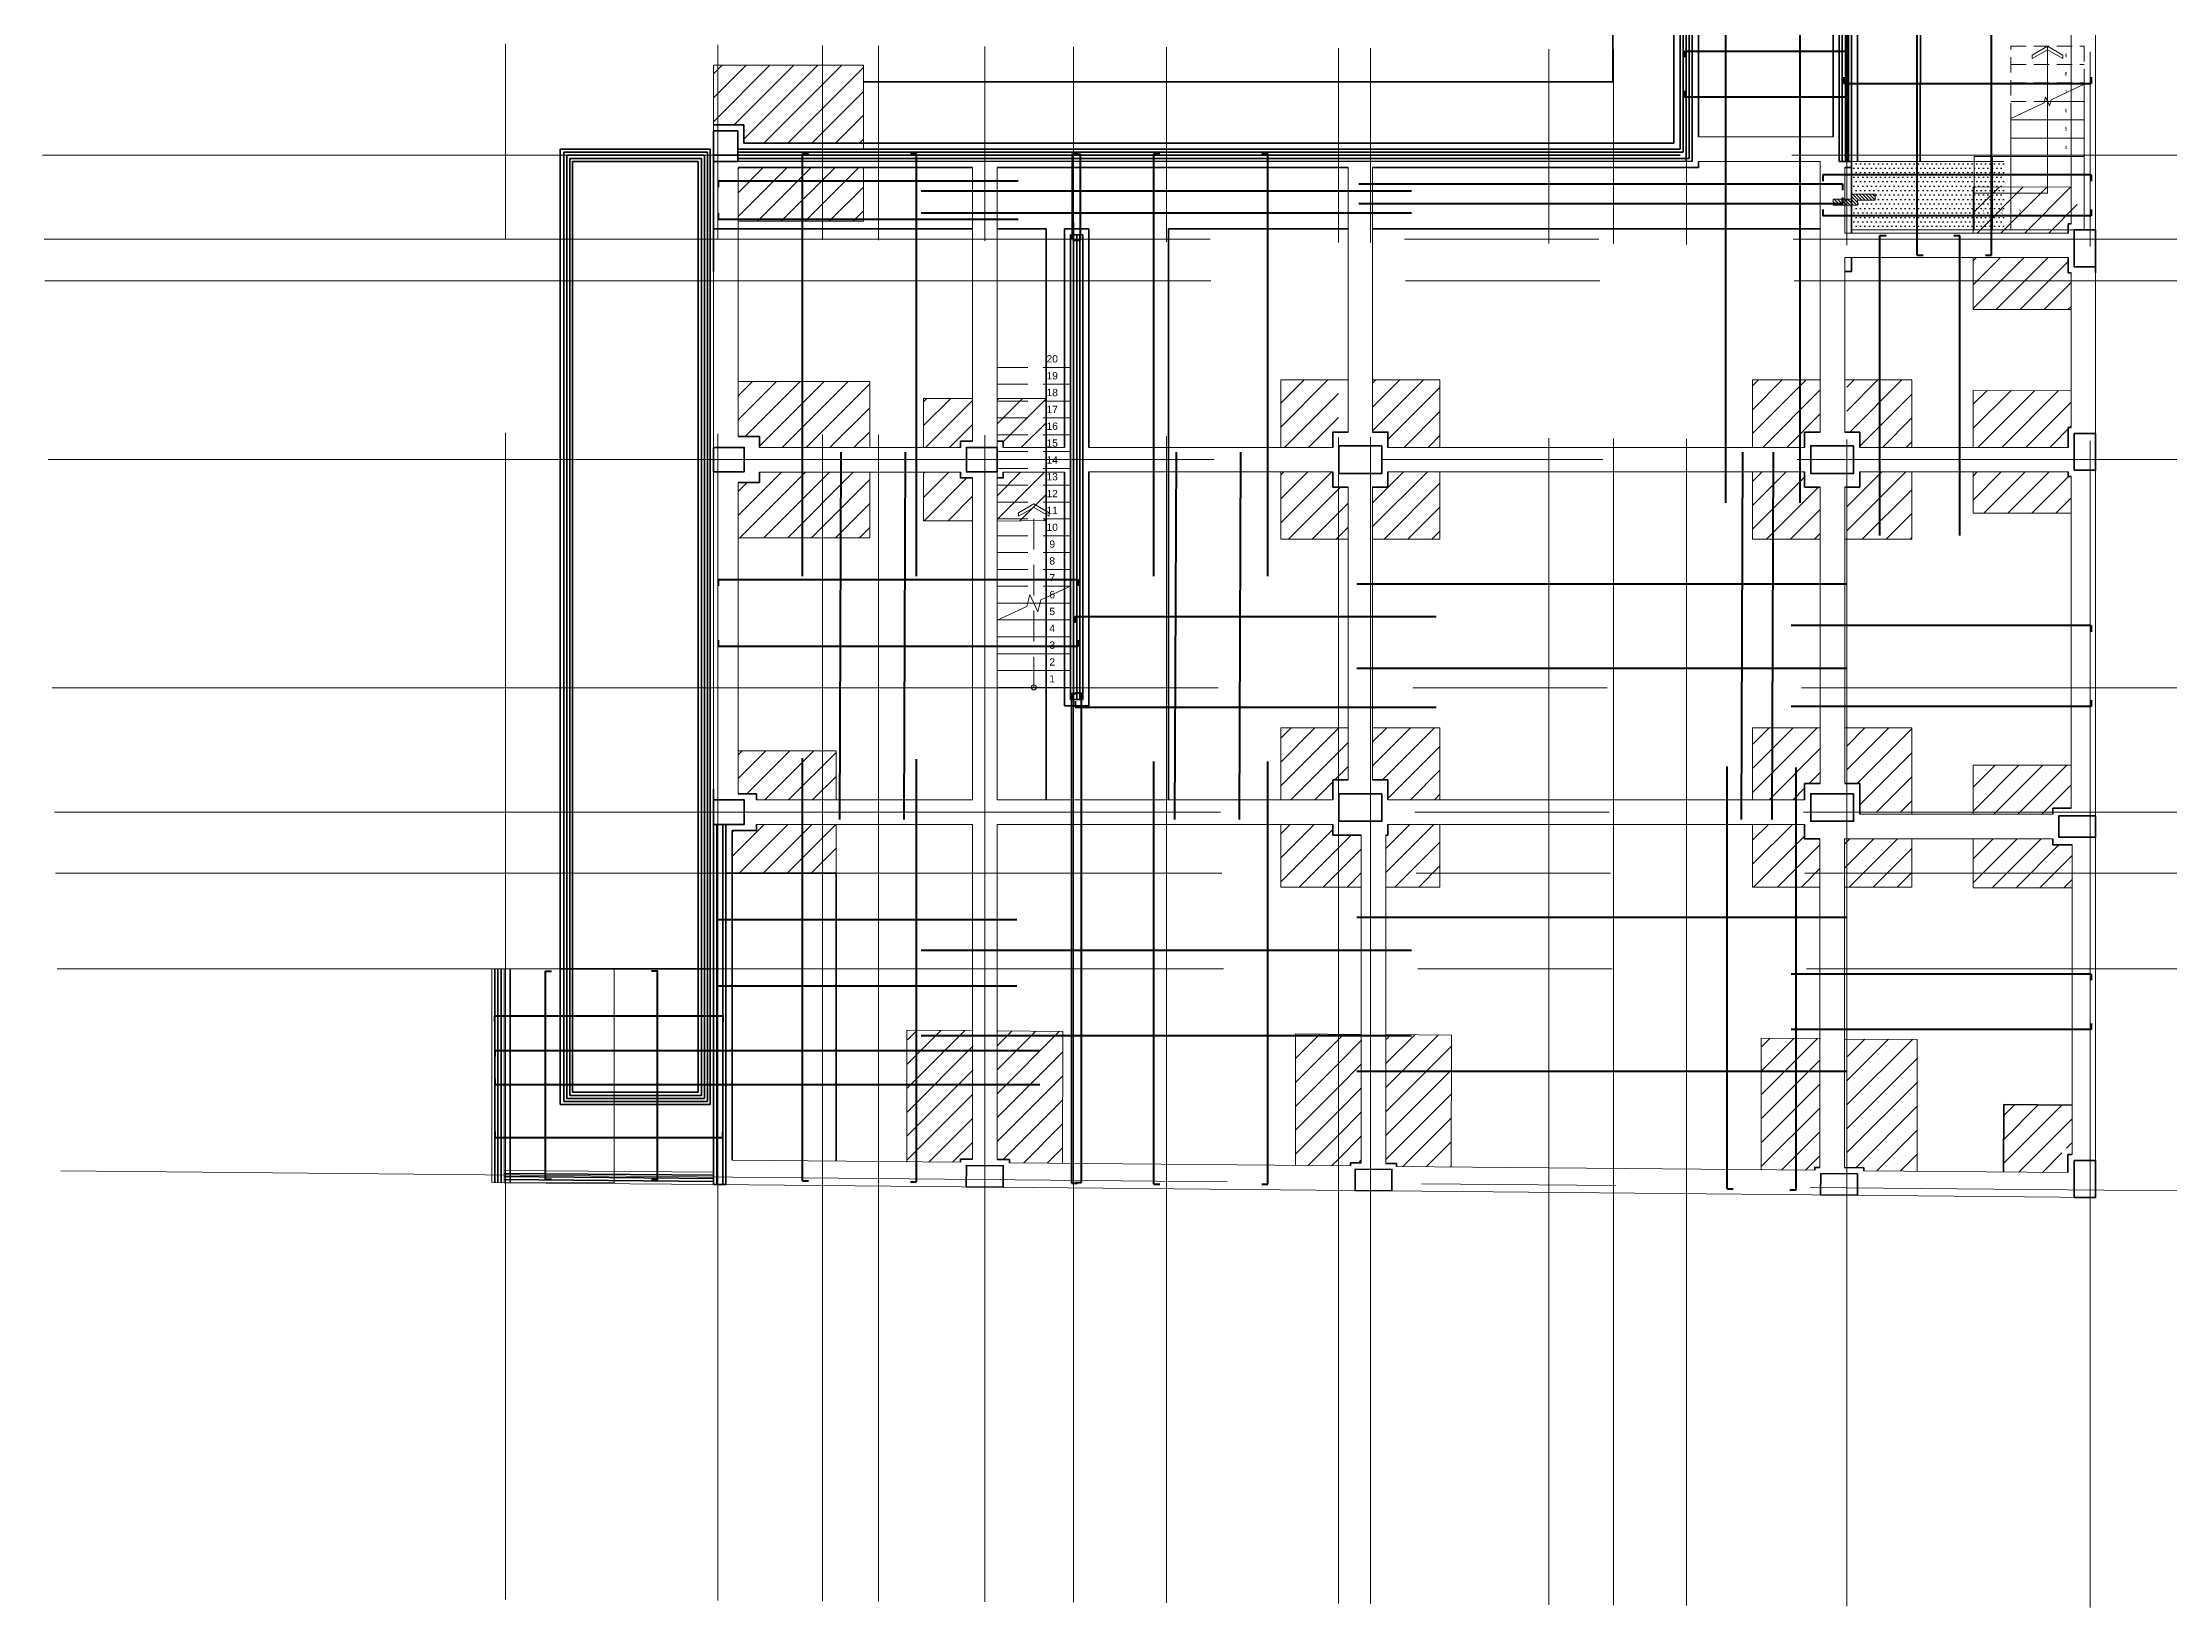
# Model space of a CAD drawing. Header units: millimetres. Extents: x 1130 to 2176, y -195 to 376.
# Drawn here: x 1835.47 to 1870.22, y 288.32 to 313.87 of the extents above; entities that cross this region are included whole.
import ezdxf

# ---------------------------------------------------------------- set-up
doc = ezdxf.new("R2010")
doc.units = ezdxf.units.MM
for name, pattern in [('Basculante', [0.003969, 0.002381, -0.001587]), ('CENTER2', [28.575, 19.05, -3.175, 3.175, -3.175]), ('DASHED', [0.75, 0.5, -0.25]), ('HIDDEN', [0.375, 0.25, -0.125])]:
    doc.linetypes.add(name, pattern=pattern)
for name, color, linetype, lineweight in [('A-WALL', 1, 'Continuous', 9), ('EDIS-BORDE DE LOSA', 3, 'Continuous', 9), ('EDIS-COLUMNAS SOTANO', 7, 'Continuous', 40), ('EDIS-EJES COLUMNAS', 9, 'CENTER2', 15), ('EDIS-ESCALERA', 2, 'Continuous', 15), ('EDIS-PANTALLAS', 3, 'Continuous', 15), ('EDIS-PEDESTALES', 4, 'Continuous', 13), ('EDIS-PL-DIMENSION', 8, 'Continuous', 13), ('EDIS-REFUERZO HORIZONTAL', 7, 'Continuous', 40), ('EDIS-REFUERZO-VERTICAL', 7, 'Continuous', 40), ('EDIS-SIM', 42, 'Continuous', 15), ('EDIS-VIGAS RIOSTRAS', 6, 'Continuous', 13), ('EDIS-ZAPATAS F-1', 4, 'Continuous', 20), ('EDIS-ZAPATAS F-3', 2, 'Continuous', 20), ('EDIS-ZAPATAS-F-2', 1, 'Continuous', 20), ('S-STRS-ANNO', 7, 'Continuous', 9), ('vista', 7, 'Continuous', 9)]:
    doc.layers.add(name, color=color, linetype=linetype, lineweight=lineweight)
for name, color, linetype in [('EDIS-COLUMNAS PB', 7, 'CENTER2'), ('EDIS-HATCH ESTRUCTURA', 8, 'Continuous'), ('EDIS-MURO PERIMETRAL', 3, 'Continuous'), ('TEXTURA', 8, 'Continuous')]:
    doc.layers.add(name, color=color, linetype=linetype)
doc.styles.add('ARIAL', font='arial.ttf')

msp = doc.modelspace()

# ---------------------------------------------------------------- hatches: boundary and pattern name
at = {"layer": 'EDIS-HATCH ESTRUCTURA'}
h = msp.add_hatch(dxfattribs=at)
h.set_pattern_fill('ANSI31', color=256, scale=0.01215, angle=-90, style=0)
h.set_pattern_definition([(315, (1869.7621, 878.732617), (0.027277528, 0.027277528), [])])
h.paths.add_polyline_path([(1865.021, 311.309), (1865.021, 311.392), (1865.41, 311.392), (1865.41, 311.295), (1865.118, 311.295), (1865.118, 311.212), (1864.72, 311.212), (1864.72, 311.309)])
at = {"layer": 'EDIS-ZAPATAS F-1'}
h = msp.add_hatch(dxfattribs=at)
h.set_pattern_fill('ANSI31', color=256, scale=0.087)
h.paths.add_polyline_path([(1856.639, 308.358), (1855.699, 308.358), (1855.699, 307.258), (1856.549, 307.258), (1856.549, 307.508), (1856.639, 307.508)])
h.paths.add_polyline_path([(1858.299, 308.358), (1857.199, 308.358), (1857.199, 307.508), (1857.449, 307.508), (1857.449, 307.258), (1858.299, 307.258)])
h.paths.add_polyline_path([(1858.299, 306.858), (1857.449, 306.858), (1857.449, 306.608), (1857.199, 306.608), (1857.199, 305.758), (1858.299, 305.758)])
h.paths.add_polyline_path([(1856.639, 306.608), (1856.549, 306.608), (1856.549, 306.858), (1855.699, 306.858), (1855.699, 305.758), (1856.639, 305.758)])
h.paths.add_polyline_path([(1856.799, 306.608), (1856.639, 306.608), (1856.639, 305.758), (1856.799, 305.758)])
h = msp.add_hatch(dxfattribs=at)
h.set_pattern_fill('ANSI31', color=256, scale=0.087)
h.paths.add_polyline_path([(1863.406, 307.258), (1863.406, 308.358), (1864.512, 308.358), (1864.512, 307.508), (1864.256, 307.508), (1864.256, 307.258)])
h.paths.add_polyline_path([(1866.006, 307.258), (1866.006, 308.358), (1864.946, 308.358), (1864.946, 307.508), (1865.156, 307.508), (1865.156, 307.258)])
h.paths.add_polyline_path([(1866.006, 306.858), (1865.156, 306.858), (1865.156, 306.608), (1864.946, 306.608), (1864.946, 305.758), (1866.006, 305.758)])
h.paths.add_polyline_path([(1864.256, 306.608), (1864.256, 306.858), (1863.406, 306.858), (1863.406, 305.758), (1864.512, 305.758), (1864.512, 306.608)])
h = msp.add_hatch(dxfattribs=at)
h.set_pattern_fill('ANSI31', color=256, scale=0.087)
h.paths.add_polyline_path([(1856.639, 302.677), (1855.699, 302.677), (1855.699, 301.502), (1856.549, 301.502), (1856.549, 301.827), (1856.639, 301.827)])
h.paths.add_polyline_path([(1856.799, 302.677), (1856.639, 302.677), (1856.639, 301.827), (1856.799, 301.827)])
h.paths.add_polyline_path([(1858.299, 302.677), (1857.199, 302.677), (1857.199, 301.827), (1857.449, 301.827), (1857.449, 301.502), (1858.299, 301.502)])
h.paths.add_polyline_path([(1858.299, 301.102), (1857.449, 301.102), (1857.449, 300.927), (1857.414, 300.927), (1857.414, 300.305), (1858.299, 300.305)])
h.paths.add_polyline_path([(1858.299, 300.305), (1857.414, 300.305), (1857.414, 300.077), (1858.299, 300.077)])
h.paths.add_polyline_path([(1856.639, 300.927), (1856.549, 300.927), (1856.549, 301.102), (1855.699, 301.102), (1855.699, 300.305), (1856.639, 300.305)])
h.paths.add_polyline_path([(1856.639, 300.305), (1855.699, 300.305), (1855.699, 300.077), (1856.639, 300.077)])
h.paths.add_polyline_path([(1857.014, 300.305), (1856.639, 300.305), (1856.639, 300.077), (1857.014, 300.077)])
h.paths.add_polyline_path([(1857.014, 300.927), (1856.639, 300.927), (1856.639, 300.305), (1857.014, 300.305)])
h = msp.add_hatch(dxfattribs=at)
h.set_pattern_fill('ANSI31', color=256, scale=0.087)
h.paths.add_polyline_path([(1866.006, 300.867), (1864.946, 300.867), (1864.946, 300.305), (1866.006, 300.305)])
h.paths.add_polyline_path([(1866.006, 300.305), (1864.946, 300.305), (1864.946, 300.077), (1866.006, 300.077)])
h.paths.add_polyline_path([(1864.946, 300.305), (1864.906, 300.305), (1864.906, 300.077), (1864.946, 300.077)])
h.paths.add_polyline_path([(1864.946, 300.867), (1864.906, 300.867), (1864.906, 300.305), (1864.946, 300.305)])
h.paths.add_polyline_path([(1864.506, 300.867), (1864.256, 300.867), (1864.256, 301.102), (1863.406, 301.102), (1863.406, 300.305), (1864.506, 300.305)])
h.paths.add_polyline_path([(1864.506, 300.305), (1863.406, 300.305), (1863.406, 300.077), (1864.505, 300.077)])
h.paths.add_polyline_path([(1866.006, 302.677), (1864.946, 302.677), (1864.946, 301.767), (1865.156, 301.767), (1865.156, 301.302), (1866.006, 301.302)])
h = msp.add_hatch(dxfattribs=at)
h.set_pattern_fill('ANSI31', color=256, scale=0.087)
h.paths.add_polyline_path([(1864.512, 301.767), (1864.256, 301.767), (1864.256, 301.502), (1863.406, 301.502), (1863.406, 302.677), (1864.512, 302.677)])
at = {"layer": 'EDIS-ZAPATAS F-3', "lineweight": 35}
h = msp.add_hatch(dxfattribs=at)
h.set_pattern_fill('ANSI31', color=5, scale=0.087)
h.paths.add_polyline_path([(1868.459, 295.814), (1868.626, 295.814), (1868.626, 296.515), (1867.509, 296.525), (1867.507, 295.425), (1868.459, 295.416)])
at = {"layer": 'EDIS-ZAPATAS-F-2'}
h = msp.add_hatch(dxfattribs=at)
h.set_pattern_fill('ANSI31', color=256, scale=0.087)
h.set_pattern_definition([(45, (-0.105, 5.16623), (-0.19532057, 0.19532057), [])])
h.paths.add_polyline_path([(1847.079, 311.827), (1846.834, 311.827), (1846.834, 310.949), (1848.879, 310.949), (1848.879, 311.827)])
h.paths.add_polyline_path([(1846.929, 312.524), (1846.929, 312.227), (1848.879, 312.227), (1848.879, 313.499), (1846.429, 313.499), (1846.429, 312.524)])
h = msp.add_hatch(dxfattribs=at)
h.set_pattern_fill('ANSI31', color=2, scale=0.087)
h.paths.add_polyline_path([(1868.708, 311.505), (1867.008, 311.51), (1867.009, 310.808), (1868.559, 310.808), (1868.559, 310.908), (1868.709, 310.908)])
h.paths.add_polyline_path([(1868.559, 310.808), (1867.009, 310.808), (1867.009, 310.758), (1868.559, 310.758)])
h.paths.add_polyline_path([(1868.609, 310.108), (1868.559, 310.108), (1868.559, 310.358), (1867.009, 310.358), (1867.009, 309.977), (1868.609, 309.977)])
h.paths.add_polyline_path([(1868.609, 309.977), (1867.009, 309.977), (1867.009, 309.508), (1868.609, 309.508)])
h.paths.add_polyline_path([(1868.61, 308.184), (1867.01, 308.182), (1867.009, 307.256), (1868.309, 307.258), (1868.609, 307.258)])
h.paths.add_polyline_path([(1868.584, 306.783), (1868.309, 306.858), (1867.009, 306.856), (1867.009, 306.182), (1868.609, 306.184)])
h.paths.add_polyline_path([(1868.626, 300.767), (1868.309, 300.767), (1868.309, 300.867), (1867.009, 300.867), (1867.009, 300.067), (1868.626, 300.067)])
h.paths.add_polyline_path([(1868.609, 302.067), (1867.009, 302.067), (1867.009, 301.302), (1868.309, 301.302), (1868.309, 301.367), (1868.609, 301.367)])
h.paths.add_polyline_path([(1868.309, 301.302), (1867.009, 301.302), (1867.009, 301.267), (1868.309, 301.267)])
h = msp.add_hatch(dxfattribs=at)
h.set_pattern_fill('ANSI31', color=256, scale=0.087)
h.paths.add_polyline_path([(1847.184, 306.683), (1846.834, 306.683), (1846.834, 305.783), (1848.984, 305.783), (1848.984, 306.854), (1847.184, 306.854)])
h.paths.add_polyline_path([(1847.184, 307.433), (1847.184, 307.254), (1848.984, 307.254), (1848.984, 308.333), (1846.834, 308.333), (1846.834, 307.433)])
h = msp.add_hatch(dxfattribs=at)
h.set_pattern_fill('ANSI31', color=2, scale=0.087)
h.paths.add_polyline_path([(1850.664, 308.058), (1849.864, 308.058), (1849.864, 307.254), (1850.464, 307.254), (1850.464, 307.358), (1850.664, 307.358)])
h.paths.add_polyline_path([(1850.664, 306.758), (1850.464, 306.758), (1850.464, 306.854), (1849.864, 306.854), (1849.864, 306.058), (1850.664, 306.058)])
h.paths.add_polyline_path([(1851.864, 306.639), (1851.064, 306.639), (1851.064, 306.058), (1851.864, 306.058)])
h.paths.add_polyline_path([(1851.864, 306.854), (1851.164, 306.854), (1851.164, 306.758), (1851.064, 306.758), (1851.064, 306.639), (1851.864, 306.639)])
h.paths.add_polyline_path([(1851.864, 307.464), (1851.064, 307.464), (1851.064, 307.358), (1851.164, 307.358), (1851.164, 307.254), (1851.864, 307.254)])
h.paths.add_polyline_path([(1851.864, 308.058), (1851.064, 308.058), (1851.064, 307.464), (1851.864, 307.464)])
h = msp.add_hatch(dxfattribs=at)
h.set_pattern_fill('ANSI31', color=2, scale=0.087)
h.paths.add_polyline_path([(1848.434, 302.301), (1846.834, 302.303), (1846.834, 301.602), (1847.034, 301.602), (1847.034, 301.502), (1848.434, 301.501)])
h.paths.add_polyline_path([(1846.734, 301.002), (1846.734, 300.305), (1848.434, 300.305), (1848.434, 301.099), (1847.034, 301.099), (1847.034, 301.002)])
h = msp.add_hatch(dxfattribs=at)
h.set_pattern_fill('ANSI31', color=256, scale=0.087)
h.paths.add_polyline_path([(1850.674, 297.738), (1849.599, 297.738), (1849.589, 295.588), (1850.464, 295.585), (1850.465, 295.635), (1850.664, 295.633)])
h.paths.add_polyline_path([(1852.141, 297.723), (1851.074, 297.728), (1851.064, 295.629), (1851.265, 295.627), (1851.264, 295.577), (1852.132, 295.573)])
h.paths.add_polyline_path([(1857.021, 297.673), (1856.646, 297.676), (1856.639, 295.527), (1856.839, 295.525), (1856.839, 295.573), (1857.014, 295.573)])
h.paths.add_polyline_path([(1856.646, 297.678), (1855.946, 297.679), (1855.939, 295.529), (1856.639, 295.527)])
h.paths.add_polyline_path([(1858.491, 297.663), (1857.424, 297.67), (1857.414, 295.567), (1857.589, 295.567), (1857.588, 295.518), (1858.481, 295.513)])
h.paths.add_polyline_path([(1864.512, 297.604), (1863.557, 297.611), (1863.547, 295.461), (1864.421, 295.454), (1864.422, 295.501), (1864.503, 295.501)])
h.paths.add_polyline_path([(1866.106, 297.591), (1864.956, 297.597), (1864.946, 295.496), (1865.222, 295.494), (1865.221, 295.447), (1866.095, 295.443)])
at = {"layer": 'TEXTURA'}
h = msp.add_hatch(dxfattribs=at)
h.set_pattern_fill('DOTS', color=256, scale=0.046)
h.paths.add_polyline_path([(1867.024, 311.928), (1865.021, 311.927), (1865.021, 311.707), (1867.024, 311.707)])
h.paths.add_polyline_path([(1867.009, 311.51), (1867.024, 311.51), (1867.024, 311.707), (1865.021, 311.707), (1865.021, 311.392), (1865.41, 311.392), (1865.41, 311.295), (1865.118, 311.295), (1865.118, 311.212), (1865.021, 311.212), (1865.021, 311.041), (1867.009, 311.041)])
h.paths.add_polyline_path([(1867.009, 311.041), (1865.021, 311.041), (1865.021, 310.808), (1867.009, 310.808)])
h.paths.add_polyline_path([(1867.324, 311.707), (1867.024, 311.707), (1867.024, 311.51), (1867.324, 311.509)])
h.paths.add_polyline_path([(1867.324, 311.928), (1867.024, 311.928), (1867.024, 311.707), (1867.324, 311.707)])
h.paths.add_polyline_path([(1867.51, 311.928), (1867.324, 311.928), (1867.324, 311.707), (1867.51, 311.707)])
h.paths.add_polyline_path([(1867.51, 311.707), (1867.324, 311.707), (1867.324, 311.509), (1867.51, 311.509)])
h.paths.add_polyline_path([(1867.51, 311.408), (1867.324, 311.408), (1867.324, 311.041), (1867.51, 311.041)])
h.paths.add_polyline_path([(1867.51, 311.041), (1867.324, 311.041), (1867.324, 310.808), (1867.51, 310.808)])
h.paths.add_polyline_path([(1867.324, 311.041), (1867.024, 311.041), (1867.024, 310.808), (1867.324, 310.808)])
h.paths.add_polyline_path([(1867.324, 311.408), (1867.024, 311.408), (1867.024, 311.041), (1867.324, 311.041)])
h.paths.add_polyline_path([(1867.324, 311.509), (1867.024, 311.51), (1867.024, 311.408), (1867.324, 311.408)])
h.paths.add_polyline_path([(1867.51, 311.509), (1867.324, 311.509), (1867.324, 311.408), (1867.51, 311.408)])
h.paths.add_polyline_path([(1867.434, 311.046), (1867.51, 311.046), (1867.51, 311.169), (1867.434, 311.169)], flags=24)
h.paths.add_polyline_path([(1867.128, 311.046), (1867.204, 311.046), (1867.204, 311.169), (1867.128, 311.169)], flags=24)

# ---------------------------------------------------------------- linework, layer by layer
at = {"layer": 'A-WALL', "lineweight": 35}
for p, q in [((1862.424, 312.127), (1862.421, 312.127)), ((1852.264, 310.212), (1852.264, 303.139))]:
    msp.add_line(p, q, dxfattribs=at)
at = {"layer": 'EDIS-BORDE DE LOSA'}
for p, q in [((1842.81, 295.253), (1842.81, 298.745)), ((1843.01, 295.251), (1843.01, 298.745)), ((1843.01, 295.451), (1846.436, 295.422)), ((1842.96, 295.251), (1842.81, 295.253)), ((1843.01, 295.251), (1846.434, 295.222))]:
    msp.add_line(p, q, dxfattribs=at)
at = {"layer": 'EDIS-BORDE DE LOSA', "linetype": 'CENTER2'}
msp.add_lwpolyline([(1868.659, 310.808), (1865.021, 310.808), (1865.021, 311.927), (1867.51, 311.928)], dxfattribs=at)
at = {"layer": 'EDIS-BORDE DE LOSA'}
msp.add_lwpolyline([(1865.41, 311.392), (1865.021, 311.392), (1865.021, 311.309), (1864.72, 311.309), (1864.72, 311.212), (1865.118, 311.212), (1865.118, 311.295), (1865.41, 311.295), (1865.41, 311.392)], dxfattribs=at)
at = {"layer": 'EDIS-COLUMNAS PB', "lineweight": 35}
msp.add_lwpolyline([(1846.429, 311.927), (1846.829, 311.927), (1846.829, 312.424), (1846.429, 312.424)], close=True, dxfattribs=at)
at = {"layer": 'EDIS-COLUMNAS SOTANO', "lineweight": 35}
for points in [[(1869.009, 310.808), (1868.659, 310.808), (1868.659, 310.208), (1869.009, 310.208)], [(1851.064, 307.258), (1850.564, 307.258), (1850.564, 306.858), (1851.064, 306.858)], [(1857.349, 307.283), (1856.649, 307.283), (1856.649, 306.833), (1857.349, 306.833)], [(1865.056, 307.283), (1864.356, 307.283), (1864.356, 306.833), (1865.056, 306.833)], [(1868.659, 306.883), (1869.009, 306.883), (1869.009, 307.483), (1868.659, 307.483)], [(1857.349, 301.602), (1856.649, 301.602), (1856.649, 301.152), (1857.349, 301.152)], [(1865.056, 301.602), (1864.356, 301.602), (1864.356, 301.152), (1865.056, 301.152)], [(1846.434, 301.502), (1846.434, 301.102), (1846.934, 301.102), (1846.934, 301.502)], [(1869.009, 301.242), (1868.409, 301.242), (1868.409, 300.892), (1869.009, 300.892)], [(1851.161, 295.178), (1851.164, 295.528), (1850.564, 295.534), (1850.561, 295.184)], [(1857.511, 295.117), (1857.514, 295.467), (1856.914, 295.473), (1856.911, 295.123)], [(1865.121, 295.395), (1864.521, 295.4), (1864.517, 295.05), (1865.117, 295.045)]]:
    msp.add_lwpolyline(points, close=True, dxfattribs=at)
for points in [[(1846.934, 306.858), (1846.934, 307.258), (1846.434, 307.258)], [(1846.434, 307.258), (1846.434, 306.858), (1846.934, 306.858)], [(1868.659, 295.611), (1869.009, 295.611), (1869.009, 295.011), (1868.658, 295.011), (1868.658, 295.611)]]:
    msp.add_lwpolyline(points, dxfattribs=at)
at = {"layer": 'EDIS-EJES COLUMNAS'}
for p, q in [((1843.034, 288.445), (1843.034, 326.947)), ((1846.504, 288.428), (1846.504, 326.947)), ((1848.214, 288.419), (1848.214, 326.947)), ((1849.129, 288.415), (1849.129, 326.947)), ((1850.864, 288.406), (1850.864, 326.947)), ((1852.314, 288.399), (1852.314, 326.947)), ((1853.829, 288.391), (1853.829, 326.947)), ((1856.639, 288.377), (1856.639, 326.947)), ((1857.164, 288.374), (1857.164, 326.947)), ((1860.079, 288.36), (1860.079, 326.947)), ((1861.136, 288.354), (1861.136, 326.947)), ((1862.326, 288.348), (1862.326, 326.947)), ((1864.946, 288.335), (1864.946, 326.947)), ((1868.921, 288.315), (1868.921, 326.947)), ((1835.471, 312.027), (1891.479, 312.027)), ((1835.495, 310.658), (1891.479, 310.658)), ((1835.508, 309.977), (1890.376, 309.977)), ((1835.56, 307.058), (1891.479, 307.058)), ((1835.628, 303.334), (1896.42, 303.334)), ((1835.665, 301.302), (1891.479, 301.302)), ((1835.683, 300.305), (1891.479, 300.305)), ((1835.711, 298.745), (1891.479, 298.745)), ((1835.771, 295.442), (1891.479, 294.921))]:
    msp.add_line(p, q, dxfattribs=at)
at = {"layer": 'EDIS-ESCALERA', "linetype": 'HIDDEN'}
for p, q in [((1867.624, 313.808), (1868.824, 313.808)), ((1867.624, 312.628), (1867.624, 313.808)), ((1868.824, 313.808), (1868.824, 313.188)), ((1867.624, 313.508), (1868.824, 313.508)), ((1867.624, 313.208), (1868.824, 313.208)), ((1867.624, 312.908), (1868.174, 312.908)), ((1868.224, 312.908), (1868.275, 312.908))]:
    msp.add_line(p, q, dxfattribs=at)
at = {"layer": 'EDIS-ESCALERA'}
for p, q in [((1867.974, 313.663), (1868.224, 313.808)), ((1867.974, 313.606), (1868.224, 313.75)), ((1868.474, 313.663), (1868.224, 313.808)), ((1868.224, 311.408), (1868.224, 313.808)), ((1868.474, 313.606), (1868.224, 313.75)), ((1867.974, 313.606), (1867.974, 313.663)), ((1868.474, 313.606), (1868.474, 313.663)), ((1868.824, 313.188), (1868.281, 312.934)), ((1868.824, 313.188), (1868.824, 310.808)), ((1868.168, 312.881), (1867.624, 312.628)), ((1868.191, 312.979), (1868.168, 312.881)), ((1868.174, 312.908), (1868.824, 312.908)), ((1868.257, 312.837), (1868.191, 312.979)), ((1868.281, 312.934), (1868.257, 312.837)), ((1867.624, 312.628), (1867.624, 310.808)), ((1867.624, 312.608), (1868.824, 312.608)), ((1867.624, 312.308), (1868.824, 312.308)), ((1867.024, 312.008), (1867.024, 310.808)), ((1867.024, 312.008), (1868.824, 312.008)), ((1867.324, 312.008), (1867.324, 310.808)), ((1867.624, 310.808), (1868.659, 310.808)), ((1851.064, 308.564), (1851.064, 303.339)), ((1851.414, 306.132), (1851.414, 306.19)), ((1851.914, 306.132), (1851.914, 306.19)), ((1851.064, 304.714), (1852.264, 304.714)), ((1851.064, 304.439), (1852.264, 304.439)), ((1851.064, 304.164), (1852.264, 304.164)), ((1851.064, 303.889), (1852.264, 303.889)), ((1851.064, 303.614), (1852.264, 303.614)), ((1851.064, 303.339), (1852.264, 303.339))]:
    msp.add_line(p, q, dxfattribs=at)
at = {"layer": 'EDIS-ESCALERA', "linetype": 'DASHED'}
for p, q in [((1851.064, 308.564), (1852.264, 308.564)), ((1851.064, 308.289), (1852.264, 308.289)), ((1851.064, 308.014), (1852.264, 308.014)), ((1851.064, 307.739), (1852.264, 307.739)), ((1851.064, 307.464), (1852.264, 307.464)), ((1851.064, 307.189), (1852.264, 307.189)), ((1851.064, 306.914), (1852.264, 306.914)), ((1851.064, 306.639), (1852.264, 306.639)), ((1851.064, 306.364), (1852.264, 306.364)), ((1851.414, 306.19), (1851.664, 306.334)), ((1851.414, 306.132), (1851.664, 306.277)), ((1851.914, 306.19), (1851.664, 306.334)), ((1851.664, 303.339), (1851.664, 306.277)), ((1851.914, 306.132), (1851.664, 306.277)), ((1851.064, 306.089), (1852.264, 306.089)), ((1851.064, 305.814), (1852.264, 305.814)), ((1851.064, 305.539), (1852.264, 305.539)), ((1851.064, 305.264), (1852.264, 305.264)), ((1851.064, 304.989), (1852.254, 304.989))]:
    msp.add_line(p, q, dxfattribs=at)
at = {"layer": 'EDIS-ESCALERA', "linetype": 'Continuous'}
for p, q in [((1851.598, 304.856), (1851.551, 304.662)), ((1851.73, 304.573), (1851.598, 304.856)), ((1851.777, 304.767), (1851.73, 304.573)), ((1852.264, 304.994), (1851.777, 304.767)), ((1851.551, 304.662), (1851.064, 304.435))]:
    msp.add_line(p, q, dxfattribs=at)
at = {"layer": 'EDIS-ESCALERA', "linetype": 'Basculante'}
for p, q in [((1851.564, 304.714), (1851.664, 304.714)), ((1851.765, 304.714), (1852.264, 304.714)), ((1851.074, 304.439), (1852.264, 304.439)), ((1851.064, 304.164), (1852.264, 304.164)), ((1851.064, 303.889), (1852.264, 303.889)), ((1851.064, 303.614), (1852.264, 303.614))]:
    msp.add_line(p, q, dxfattribs=at)
at = {"layer": 'EDIS-ESCALERA'}
msp.add_circle((1851.664, 303.339), 0.0413, dxfattribs=at)
at = {"layer": 'EDIS-MURO PERIMETRAL', "lineweight": 35}
for p, q in [((1862.221, 315.327), (1862.221, 312.127)), ((1862.421, 311.927), (1862.421, 315.127)), ((1864.821, 315.127), (1864.821, 311.927)), ((1864.946, 311.927), (1864.946, 315.127)), ((1865.021, 311.927), (1865.021, 315.127)), ((1843.929, 312.127), (1843.929, 296.527)), ((1846.379, 312.127), (1843.929, 312.127)), ((1846.379, 312.127), (1846.379, 296.527)), ((1862.221, 312.027), (1846.434, 312.027)), ((1862.221, 312.127), (1846.829, 312.127)), ((1844.129, 296.727), (1844.129, 311.927)), ((1844.129, 311.927), (1846.179, 311.927)), ((1846.179, 311.927), (1846.179, 296.727)), ((1864.821, 311.927), (1865.021, 311.927)), ((1852.464, 310.727), (1852.264, 310.727)), ((1852.264, 310.727), (1852.264, 303.139)), ((1852.464, 303.139), (1852.464, 310.727)), ((1852.264, 303.139), (1852.464, 303.139)), ((1846.434, 295.222), (1846.434, 301.102)), ((1846.634, 295.22), (1846.634, 301.102)), ((1843.934, 298.745), (1846.384, 298.745)), ((1846.179, 296.727), (1844.129, 296.727)), ((1843.929, 296.527), (1846.379, 296.527)), ((1846.434, 295.222), (1846.634, 295.22))]:
    msp.add_line(p, q, dxfattribs=at)
at = {"layer": 'EDIS-MURO PERIMETRAL', "color": 252, "lineweight": 35, "true_color": 0x939598}
for p, q in [((1844.034, 312.027), (1846.284, 312.027)), ((1852.314, 303.139), (1852.314, 310.927))]:
    msp.add_line(p, q, dxfattribs=at)
at = {"layer": 'EDIS-MURO PERIMETRAL'}
msp.add_line((1862.421, 311.927), (1846.434, 311.927), dxfattribs=at)
at = {"layer": 'EDIS-PANTALLAS', "color": 252, "lineweight": 35, "true_color": 0x939598}
for p, q in [((1862.271, 315.277), (1862.271, 312.077)), ((1862.321, 311.927), (1862.321, 315.227)), ((1862.371, 311.977), (1862.371, 315.177)), ((1864.871, 315.177), (1864.871, 311.927)), ((1864.921, 315.227), (1864.921, 311.927)), ((1864.971, 311.927), (1864.971, 315.277)), ((1843.984, 312.077), (1843.984, 296.577)), ((1843.984, 312.077), (1846.334, 312.077)), ((1844.034, 312.027), (1844.034, 296.627)), ((1846.284, 312.027), (1846.284, 296.627)), ((1846.334, 312.077), (1846.334, 296.577)), ((1862.271, 312.077), (1846.829, 312.077)), ((1844.084, 311.977), (1844.084, 296.677)), ((1844.084, 311.977), (1846.234, 311.977)), ((1846.234, 311.977), (1846.234, 296.677)), ((1846.829, 311.977), (1862.371, 311.977)), ((1852.314, 310.727), (1852.314, 303.139)), ((1852.364, 310.727), (1852.364, 303.139)), ((1852.414, 310.727), (1852.414, 303.139)), ((1846.484, 295.222), (1846.484, 301.102)), ((1846.584, 295.221), (1846.584, 301.102)), ((1842.86, 295.253), (1842.86, 298.745)), ((1842.91, 295.253), (1842.91, 298.745)), ((1842.96, 295.251), (1842.96, 298.745)), ((1846.334, 296.577), (1843.984, 296.577)), ((1846.284, 296.627), (1844.034, 296.627)), ((1846.234, 296.677), (1844.084, 296.677)), ((1843.009, 295.401), (1846.435, 295.372)), ((1843.009, 295.351), (1846.435, 295.322)), ((1843.008, 295.301), (1846.434, 295.272))]:
    msp.add_line(p, q, dxfattribs=at)
at = {"layer": 'EDIS-PANTALLAS', "lineweight": 35}
for p, q in [((1846.434, 311.927), (1846.434, 310.127)), ((1865.021, 311.927), (1865.021, 310.758))]:
    msp.add_line(p, q, dxfattribs=at)
at = {"layer": 'EDIS-PEDESTALES', "lineweight": 35}
for p, q in [((1862.121, 315.427), (1862.121, 312.227)), ((1862.521, 312.327), (1862.521, 315.027)), ((1864.721, 315.027), (1864.721, 312.327)), ((1865.121, 311.927), (1865.121, 315.027)), ((1846.429, 312.524), (1846.929, 312.524)), ((1846.929, 312.524), (1846.929, 312.227)), ((1862.121, 312.227), (1846.929, 312.227)), ((1846.834, 311.827), (1850.664, 311.827)), ((1851.064, 311.827), (1856.799, 311.827)), ((1857.199, 311.827), (1862.521, 311.827)), ((1862.521, 311.827), (1862.521, 311.927)), ((1864.912, 311.827), (1865.021, 311.827)), ((1852.164, 307.254), (1852.164, 310.827)), ((1852.564, 310.827), (1852.164, 310.827)), ((1852.564, 307.258), (1852.564, 310.827)), ((1868.609, 310.908), (1868.559, 310.908)), ((1868.559, 310.908), (1868.559, 310.758)), ((1868.559, 310.358), (1868.559, 310.108)), ((1868.559, 310.108), (1868.609, 310.108)), ((1869.009, 310.108), (1869.009, 310.208)), ((1864.512, 307.508), (1864.256, 307.508)), ((1864.256, 307.508), (1864.256, 307.258)), ((1865.156, 307.508), (1864.912, 307.508)), ((1865.156, 307.258), (1865.156, 307.508)), ((1868.609, 307.583), (1868.559, 307.583)), ((1868.559, 307.583), (1868.559, 307.258)), ((1846.834, 307.433), (1847.184, 307.433)), ((1847.184, 307.433), (1847.184, 307.254)), ((1847.184, 306.854), (1847.184, 306.683)), ((1852.164, 303.039), (1852.164, 306.854)), ((1852.564, 303.039), (1852.564, 306.858)), ((1864.256, 306.858), (1864.256, 306.608)), ((1865.156, 306.608), (1865.156, 306.858)), ((1868.559, 306.858), (1868.559, 306.783)), ((1847.184, 306.683), (1846.834, 306.683)), ((1864.256, 306.608), (1864.512, 306.608)), ((1864.912, 306.608), (1865.156, 306.608)), ((1868.559, 306.783), (1868.609, 306.783)), ((1852.164, 303.039), (1852.564, 303.039)), ((1846.434, 301.002), (1846.434, 301.677)), ((1846.834, 301.602), (1847.134, 301.602)), ((1847.134, 301.502), (1847.134, 301.602)), ((1856.799, 301.827), (1856.549, 301.827)), ((1856.549, 301.827), (1856.549, 301.502)), ((1857.449, 301.827), (1857.199, 301.827)), ((1857.449, 301.502), (1857.449, 301.827)), ((1864.512, 301.767), (1864.256, 301.767)), ((1864.256, 301.767), (1864.256, 301.502)), ((1865.156, 301.767), (1864.912, 301.767)), ((1865.156, 301.267), (1865.156, 301.767)), ((1868.309, 301.367), (1868.309, 301.267)), ((1868.609, 301.367), (1868.309, 301.367)), ((1847.134, 301.002), (1846.734, 301.002)), ((1846.734, 295.62), (1846.734, 301.002)), ((1847.134, 301.002), (1847.134, 301.099)), ((1856.549, 301.102), (1856.549, 300.927)), ((1856.549, 300.927), (1857.014, 300.927)), ((1857.414, 300.927), (1857.449, 300.927)), ((1857.449, 300.927), (1857.449, 301.102)), ((1864.256, 301.102), (1864.256, 300.867)), ((1864.256, 300.867), (1864.506, 300.867)), ((1868.309, 300.867), (1868.309, 300.767)), ((1868.309, 300.767), (1868.626, 300.767)), ((1843.11, 295.251), (1843.11, 298.745)), ((1856.839, 295.573), (1857.014, 295.573)), ((1856.839, 295.525), (1856.839, 295.573)), ((1857.414, 295.567), (1857.589, 295.567)), ((1857.589, 295.567), (1857.588, 295.518))]:
    msp.add_line(p, q, dxfattribs=at)
for points in [[(1856.799, 307.508), (1856.549, 307.508), (1856.549, 307.258)], [(1857.449, 307.258), (1857.449, 307.508), (1857.199, 307.508)], [(1850.664, 307.358), (1850.464, 307.358), (1850.464, 307.254)], [(1851.164, 307.254), (1851.164, 307.358), (1851.064, 307.358)], [(1850.464, 306.854), (1850.464, 306.758), (1850.664, 306.758)], [(1851.064, 306.758), (1851.164, 306.758), (1851.164, 306.854)], [(1856.549, 306.858), (1856.549, 306.608), (1856.799, 306.608)], [(1857.199, 306.608), (1857.449, 306.608), (1857.449, 306.858)], [(1868.558, 295.416), (1868.558, 295.711), (1868.626, 295.711)], [(1850.664, 295.633), (1850.465, 295.635), (1850.464, 295.585)], [(1851.264, 295.577), (1851.265, 295.627), (1851.064, 295.629)], [(1864.503, 295.501), (1864.422, 295.501), (1864.421, 295.454)], [(1865.221, 295.447), (1865.222, 295.494), (1864.906, 295.497)]]:
    msp.add_lwpolyline(points, dxfattribs=at)
at = {"layer": 'EDIS-PL-DIMENSION'}
for p, q in [((1846.834, 307.258), (1846.834, 307.258)), ((1857.349, 307.058), (1858.139, 307.058)), ((1868.409, 307.058), (1867.622, 307.058))]:
    msp.add_line(p, q, dxfattribs=at)
at = {"layer": 'EDIS-REFUERZO HORIZONTAL'}
for p, q in [((1862.296, 313.727), (1864.946, 313.727)), ((1862.296, 313.727), (1862.296, 313.627)), ((1864.946, 313.727), (1864.946, 313.627)), ((1862.296, 313.08), (1862.296, 312.98)), ((1864.896, 313.301), (1864.896, 313.201)), ((1864.896, 313.201), (1868.934, 313.201)), ((1864.946, 313.08), (1864.946, 312.98)), ((1868.934, 313.301), (1868.934, 313.201)), ((1862.296, 312.98), (1864.946, 312.98)), ((1868.934, 311.707), (1864.552, 311.707)), ((1864.552, 311.707), (1864.552, 311.607)), ((1868.934, 311.707), (1868.934, 311.607)), ((1846.509, 311.608), (1851.409, 311.608)), ((1846.509, 311.608), (1846.509, 311.508)), ((1849.826, 311.446), (1857.832, 311.446)), ((1856.972, 311.559), (1864.872, 311.559)), ((1864.872, 311.559), (1864.872, 311.459)), ((1864.872, 311.34), (1864.872, 311.24)), ((1846.509, 311.082), (1846.509, 310.982)), ((1846.509, 310.982), (1851.409, 310.982)), ((1849.826, 311.088), (1857.832, 311.088)), ((1856.972, 311.24), (1864.872, 311.24)), ((1864.552, 311.141), (1864.552, 311.041)), ((1868.934, 311.041), (1864.552, 311.041)), ((1868.934, 311.141), (1868.934, 311.041)), ((1846.509, 305.098), (1852.389, 305.098)), ((1846.509, 305.098), (1846.509, 304.998)), ((1852.389, 305.098), (1852.389, 304.998)), ((1856.939, 305.028), (1864.946, 305.028)), ((1852.339, 304.495), (1858.239, 304.495)), ((1852.339, 304.495), (1852.339, 304.395)), ((1846.509, 304.111), (1846.509, 304.011)), ((1852.389, 304.111), (1852.389, 304.011)), ((1868.934, 304.347), (1864.034, 304.347)), ((1868.934, 304.347), (1868.934, 304.247)), ((1846.509, 304.011), (1852.389, 304.011)), ((1856.939, 303.653), (1864.946, 303.653)), ((1852.339, 303.113), (1852.339, 303.013)), ((1852.339, 303.013), (1858.239, 303.013)), ((1868.934, 303.029), (1864.034, 303.029)), ((1868.934, 303.129), (1868.934, 303.029)), ((1846.484, 299.548), (1851.384, 299.548)), ((1846.484, 299.548), (1846.484, 299.448)), ((1856.939, 299.589), (1864.946, 299.589)), ((1849.826, 299.049), (1857.832, 299.049)), ((1846.484, 298.567), (1846.484, 298.467)), ((1846.484, 298.467), (1851.384, 298.467)), ((1868.934, 298.656), (1864.034, 298.656)), ((1868.934, 298.656), (1868.934, 298.556)), ((1868.934, 297.85), (1868.934, 297.75)), ((1849.826, 297.655), (1857.832, 297.655)), ((1868.934, 297.75), (1864.034, 297.75)), ((1842.86, 297.41), (1851.76, 297.41)), ((1842.86, 297.41), (1842.86, 297.31)), ((1856.939, 297.072), (1864.946, 297.072)), ((1842.86, 296.952), (1842.86, 296.852)), ((1842.86, 296.852), (1851.76, 296.852)), ((1846.484, 296.952), (1846.484, 296.852)), ((1842.86, 296.087), (1842.86, 295.987)), ((1846.584, 295.987), (1846.584, 296.087)), ((1842.86, 295.987), (1846.584, 295.987))]:
    msp.add_line(p, q, dxfattribs=at)
msp.add_lwpolyline([(1842.86, 297.876), (1842.86, 297.976), (1846.584, 297.976), (1846.584, 297.876)], dxfattribs=at)
at = {"layer": 'EDIS-REFUERZO-VERTICAL'}
for p, q in [((1862.968, 306.352), (1862.968, 315.252)), ((1864.185, 306.352), (1864.185, 315.252)), ((1866.094, 310.398), (1866.094, 315.252)), ((1867.311, 310.398), (1867.311, 315.252)), ((1847.885, 305.152), (1847.885, 312.052)), ((1847.885, 312.052), (1847.985, 312.052)), ((1849.649, 312.052), (1849.749, 312.052)), ((1849.749, 305.152), (1849.749, 312.052)), ((1852.296, 310.652), (1852.296, 312.052)), ((1852.296, 312.052), (1852.396, 312.052)), ((1852.327, 312.043), (1852.427, 312.043)), ((1852.427, 310.643), (1852.427, 312.043)), ((1853.624, 305.152), (1853.624, 312.052)), ((1853.624, 312.052), (1853.724, 312.052)), ((1855.389, 312.052), (1855.489, 312.052)), ((1855.489, 305.152), (1855.489, 312.052)), ((1852.296, 310.652), (1852.396, 310.652)), ((1852.327, 310.643), (1852.427, 310.643)), ((1865.486, 305.818), (1865.486, 310.718)), ((1865.486, 310.718), (1865.586, 310.718)), ((1866.693, 310.718), (1866.793, 310.718)), ((1866.793, 305.818), (1866.793, 310.718)), ((1866.094, 310.398), (1866.194, 310.398)), ((1867.211, 310.398), (1867.311, 310.398)), ((1848.511, 307.18), (1848.488, 301.18)), ((1849.565, 307.18), (1849.542, 301.18)), ((1853.987, 307.18), (1853.964, 301.18)), ((1855.041, 307.18), (1855.018, 301.18)), ((1863.241, 307.18), (1863.218, 301.18)), ((1863.741, 307.18), (1863.718, 301.18)), ((1852.278, 303.239), (1852.278, 295.243)), ((1852.278, 303.239), (1852.378, 303.239)), ((1852.34, 303.25), (1852.44, 303.25)), ((1852.44, 303.25), (1852.44, 295.252)), ((1847.885, 295.284), (1847.885, 302.184)), ((1849.75, 295.266), (1849.75, 302.166)), ((1853.624, 295.228), (1853.624, 302.128)), ((1855.489, 295.228), (1855.489, 302.128)), ((1862.989, 295.149), (1862.989, 302.049)), ((1864.116, 295.132), (1864.116, 302.032)), ((1847.885, 295.284), (1847.985, 295.284)), ((1849.65, 295.266), (1849.75, 295.266)), ((1852.278, 295.243), (1852.378, 295.243)), ((1852.34, 295.252), (1852.44, 295.252)), ((1853.624, 295.228), (1853.724, 295.228)), ((1855.389, 295.228), (1855.489, 295.228)), ((1862.989, 295.149), (1863.089, 295.149)), ((1864.016, 295.132), (1864.116, 295.132))]:
    msp.add_line(p, q, dxfattribs=at)
for points in [[(1843.785, 295.303), (1843.685, 295.303), (1843.685, 298.703), (1843.785, 298.703)], [(1845.419, 295.303), (1845.519, 295.303), (1845.519, 298.703), (1845.419, 298.703)]]:
    msp.add_lwpolyline(points, dxfattribs=at)
at = {"layer": 'EDIS-SIM', "color": 3, "lineweight": 35}
for p, q in [((1861.121, 313.227), (1861.121, 316.452)), ((1866.145, 311.928), (1866.146, 314.452)), ((1848.879, 313.227), (1861.121, 313.227)), ((1850.664, 310.827), (1846.434, 310.827)), ((1851.864, 310.827), (1851.064, 310.827)), ((1851.864, 301.502), (1851.864, 310.827)), ((1853.864, 301.502), (1853.864, 310.827)), ((1856.799, 310.827), (1853.864, 310.827)), ((1864.512, 310.827), (1857.199, 310.827)), ((1865.021, 310.358), (1865.021, 310.127)), ((1865.021, 310.127), (1864.912, 310.127)), ((1848.434, 300.305), (1846.634, 300.305)), ((1848.434, 295.609), (1848.434, 300.305))]:
    msp.add_line(p, q, dxfattribs=at)
at = {"layer": 'EDIS-SIM', "color": 3}
for p, q in [((1842.81, 298.745), (1844.81, 298.745)), ((1844.81, 295.253), (1844.81, 298.745)), ((1842.96, 295.251), (1844.81, 295.253))]:
    msp.add_line(p, q, dxfattribs=at)
at = {"layer": 'EDIS-VIGAS RIOSTRAS'}
for p, q in [((1868.609, 310.908), (1868.609, 315.027)), ((1869.009, 310.808), (1869.009, 315.127)), ((1864.721, 312.327), (1862.521, 312.327)), ((1846.434, 307.258), (1846.434, 311.827)), ((1846.834, 307.433), (1846.834, 311.827)), ((1850.664, 307.358), (1850.664, 311.827)), ((1851.064, 307.358), (1851.064, 311.827)), ((1856.799, 311.827), (1856.799, 307.508)), ((1857.199, 311.827), (1857.199, 307.508)), ((1864.512, 311.927), (1862.521, 311.927)), ((1864.512, 311.927), (1864.512, 307.508)), ((1864.912, 310.758), (1864.912, 311.827)), ((1868.559, 310.758), (1864.912, 310.758)), ((1868.559, 310.358), (1864.912, 310.358)), ((1864.912, 307.508), (1864.912, 310.358)), ((1868.609, 307.583), (1868.609, 310.108)), ((1869.009, 307.233), (1869.009, 310.108)), ((1847.184, 307.254), (1850.464, 307.254)), ((1851.164, 307.254), (1852.164, 307.254)), ((1852.564, 307.258), (1856.549, 307.258)), ((1857.449, 307.258), (1864.256, 307.258)), ((1865.156, 307.258), (1868.559, 307.258)), ((1846.434, 301.602), (1846.434, 306.858)), ((1847.184, 306.854), (1850.464, 306.854)), ((1851.164, 306.854), (1852.164, 306.854)), ((1852.564, 306.858), (1856.549, 306.858)), ((1857.449, 306.858), (1864.256, 306.858)), ((1865.156, 306.858), (1868.559, 306.858)), ((1869.009, 306.883), (1869.009, 295.611)), ((1846.834, 301.602), (1846.834, 306.683)), ((1850.664, 306.758), (1850.664, 301.502)), ((1851.064, 306.758), (1851.064, 301.502)), ((1856.799, 306.608), (1856.799, 301.827)), ((1857.199, 301.827), (1857.199, 306.608)), ((1864.512, 306.608), (1864.512, 301.767)), ((1864.912, 301.767), (1864.912, 306.608)), ((1868.609, 306.783), (1868.609, 301.367)), ((1847.134, 301.502), (1850.664, 301.502)), ((1856.549, 301.502), (1851.064, 301.502)), ((1864.256, 301.502), (1857.449, 301.502)), ((1868.309, 301.267), (1865.156, 301.267)), ((1847.134, 301.099), (1850.664, 301.099)), ((1850.664, 301.099), (1850.664, 295.633)), ((1851.064, 301.102), (1851.064, 295.629)), ((1851.064, 301.102), (1856.549, 301.102)), ((1857.014, 300.927), (1857.014, 295.573)), ((1857.414, 295.567), (1857.414, 300.927)), ((1857.449, 301.102), (1864.256, 301.102)), ((1864.506, 300.867), (1864.503, 295.501)), ((1868.309, 300.867), (1864.906, 300.867)), ((1864.906, 295.497), (1864.906, 300.867)), ((1868.626, 300.767), (1868.626, 295.711)), ((1846.734, 295.62), (1850.464, 295.585)), ((1851.264, 295.577), (1856.839, 295.525)), ((1857.588, 295.518), (1864.421, 295.454)), ((1865.221, 295.447), (1868.558, 295.416)), ((1846.434, 295.222), (1869.009, 295.011))]:
    msp.add_line(p, q, dxfattribs=at)
at = {"layer": 'EDIS-ZAPATAS F-1'}
for points in [[(1855.699, 307.254), (1855.699, 308.358), (1856.799, 308.358)], [(1857.199, 308.358), (1858.299, 308.358), (1858.299, 307.254)], [(1863.406, 307.254), (1863.406, 308.358), (1864.506, 308.358)], [(1864.906, 308.358), (1866.006, 308.358), (1866.006, 307.254)], [(1856.799, 305.758), (1855.699, 305.758), (1855.699, 306.854)], [(1858.299, 306.854), (1858.299, 305.758), (1857.199, 305.758)], [(1864.506, 305.758), (1863.406, 305.758), (1863.406, 306.854)], [(1866.006, 306.854), (1866.006, 305.758), (1864.906, 305.758)], [(1855.699, 301.502), (1855.699, 302.677), (1856.799, 302.677)], [(1857.199, 302.677), (1858.299, 302.677), (1858.299, 301.502)], [(1863.406, 301.502), (1863.406, 302.677), (1864.506, 302.677)], [(1864.912, 302.677), (1866.006, 302.677), (1866.006, 301.267)], [(1857.014, 300.077), (1855.699, 300.077), (1855.699, 301.102)], [(1858.299, 301.102), (1858.299, 300.077), (1857.414, 300.077)], [(1864.506, 300.077), (1863.406, 300.077), (1863.406, 301.102)], [(1866.006, 300.867), (1866.006, 300.077), (1864.906, 300.077)]]:
    msp.add_lwpolyline(points, dxfattribs=at)
at = {"layer": 'EDIS-ZAPATAS F-3', "color": 5, "lineweight": 35}
msp.add_lwpolyline([(1868.626, 296.515), (1867.509, 296.525), (1867.507, 295.425)], dxfattribs=at)
at = {"layer": 'EDIS-ZAPATAS-F-2'}
for p, q in [((1846.434, 307.258), (1846.434, 307.808)), ((1846.434, 301.502), (1846.434, 302.052))]:
    msp.add_line(p, q, dxfattribs=at)
at = {"layer": 'EDIS-ZAPATAS-F-2', "color": 2}
for p, q in [((1846.834, 302.302), (1848.434, 302.302)), ((1848.434, 301.499), (1848.434, 302.302)), ((1868.609, 302.067), (1867.009, 302.067)), ((1867.009, 302.067), (1867.009, 301.267)), ((1848.434, 300.305), (1848.434, 301.101)), ((1867.009, 300.867), (1867.009, 300.067)), ((1846.634, 300.305), (1848.434, 300.305)), ((1868.626, 300.067), (1867.009, 300.067))]:
    msp.add_line(p, q, dxfattribs=at)
at = {"layer": 'EDIS-ZAPATAS-F-2'}
for points in [[(1846.429, 312.424), (1846.429, 313.499), (1848.879, 313.499), (1848.879, 312.127)], [(1848.879, 311.827), (1848.879, 310.949), (1846.834, 310.949)], [(1846.834, 308.333), (1848.984, 308.333), (1848.984, 307.254)], [(1848.984, 306.854), (1848.984, 305.783), (1846.834, 305.783)], [(1850.674, 297.738), (1849.589, 297.743), (1849.589, 295.588)], [(1852.134, 295.574), (1852.139, 297.719), (1851.074, 297.729)], [(1857.014, 297.673), (1855.939, 297.681), (1855.939, 295.529)], [(1858.484, 295.51), (1858.489, 297.66), (1857.414, 297.67)], [(1864.514, 297.605), (1863.546, 297.612), (1863.545, 295.458)], [(1866.095, 295.444), (1866.096, 297.589), (1864.916, 297.597)]]:
    msp.add_lwpolyline(points, dxfattribs=at)
at = {"layer": 'EDIS-ZAPATAS-F-2', "color": 2}
for points in [[(1868.609, 311.506), (1867.009, 311.51), (1867.009, 310.758)], [(1867.009, 310.358), (1867.009, 309.508), (1868.609, 309.508)], [(1849.864, 307.254), (1849.864, 308.058), (1850.664, 308.058)], [(1851.064, 308.058), (1851.864, 308.058), (1851.864, 307.254)], [(1868.609, 308.181), (1867.009, 308.185), (1867.009, 307.258)], [(1850.664, 306.058), (1849.864, 306.058), (1849.864, 306.854)], [(1851.864, 306.863), (1851.864, 306.062), (1851.064, 306.054)], [(1867.009, 306.858), (1867.009, 306.183), (1868.609, 306.183)]]:
    msp.add_lwpolyline(points, dxfattribs=at)
at = {"layer": 'S-STRS-ANNO'}
msp.add_line((1867.024, 311.408), (1868.224, 311.408), dxfattribs=at)
at = {"layer": 'vista', "linetype": 'Basculante'}
msp.add_line((1867.324, 312.008), (1867.324, 310.808), dxfattribs=at)
at = {"layer": 'vista'}
msp.add_line((1867.624, 312.008), (1867.624, 310.808), dxfattribs=at)

# ---------------------------------------------------------------- texts
at = {"layer": 'EDIS-ESCALERA', "attachment_point": 1, "line_spacing_factor": 0.941778, "style": 'ARIAL'}
for s, insert, char_height, width in [('9', (1868.502, 313.688), 0.0595, 0.05494), ('8', (1868.502, 313.388), 0.0595, 0.05494), ('7', (1868.502, 313.088), 0.0595, 0.05494), ('6', (1868.502, 312.788), 0.0595, 0.05494), ('5', (1868.502, 312.488), 0.0595, 0.05494), ('4', (1868.502, 312.188), 0.0595, 0.05494), ('1', (1867.152, 311.138), 0.0595, 0.05494), ('2', (1867.452, 311.138), 0.0595, 0.05494), ('3', (1867.752, 311.138), 0.0595, 0.05494), ('20', (1851.872, 308.763), 0.1191, 0.21978), ('19', (1851.872, 308.488), 0.1191, 0.21978), ('18', (1851.872, 308.213), 0.1191, 0.21978), ('17', (1851.872, 307.938), 0.1191, 0.21978), ('16', (1851.872, 307.663), 0.1191, 0.21978), ('15', (1851.872, 307.388), 0.1191, 0.21978), ('14', (1851.872, 307.113), 0.1191, 0.21978), ('13', (1851.872, 306.838), 0.1191, 0.21978), ('12', (1851.872, 306.563), 0.1191, 0.21978), ('11', (1851.872, 306.288), 0.1191, 0.21978), ('10', (1851.872, 306.013), 0.1191, 0.21978), ('9', (1851.918, 305.738), 0.119, 0.10989), ('8', (1851.918, 305.463), 0.119, 0.10989), ('7', (1851.918, 305.188), 0.119, 0.10989), ('6', (1851.918, 304.913), 0.119, 0.10989), ('5', (1851.918, 304.638), 0.119, 0.10989), ('4', (1851.918, 304.363), 0.119, 0.10989), ('3', (1851.918, 304.088), 0.119, 0.10989), ('2', (1851.918, 303.813), 0.119, 0.10989), ('1', (1851.918, 303.538), 0.119, 0.10989)]:
    msp.add_mtext(s, dxfattribs=dict(at, insert=insert, char_height=char_height, width=width))

doc.saveas('drawing.dxf')
